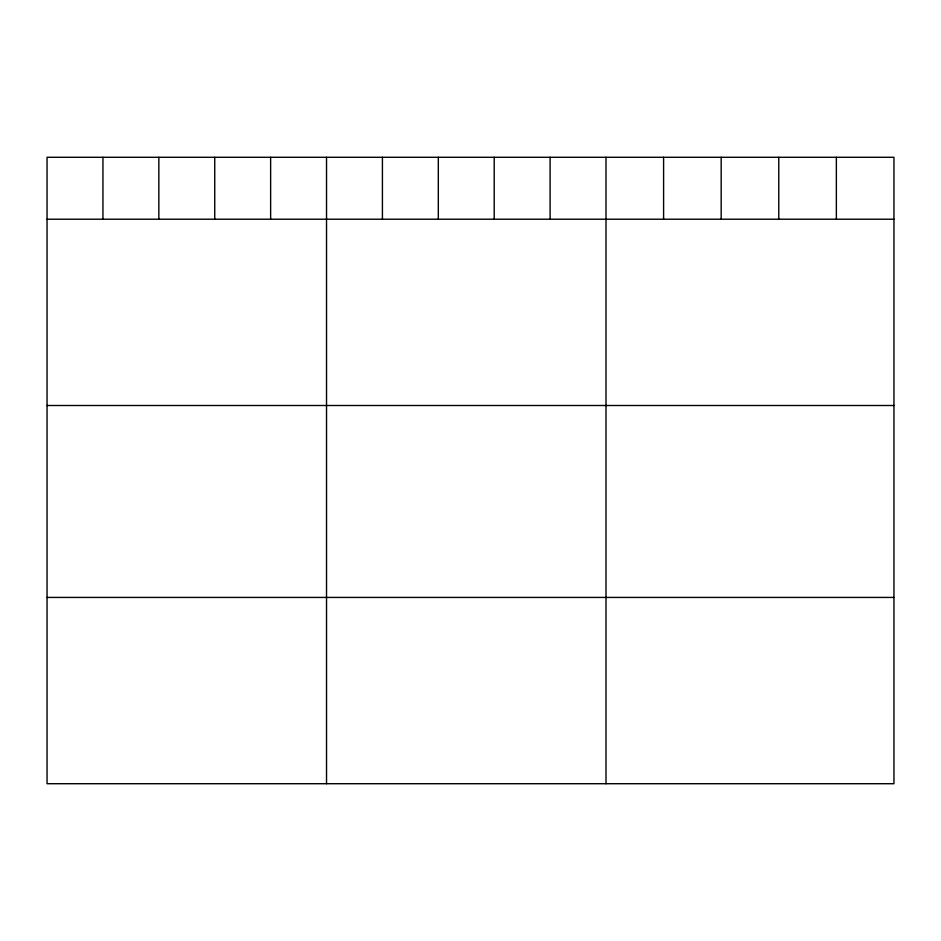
<?xml version="1.0" encoding="UTF-8"?>
<svg xmlns="http://www.w3.org/2000/svg" width="941" height="941" viewBox="0 0 941 941"><rect width="100%" height="100%" fill="white"/><g stroke="black" fill="none" stroke-linecap="round" stroke-linejoin="round"><path stroke-width="1.41" d="M893.95 219.218L893.95 783.712L47.05 783.712L47.05 157.288L893.95 157.288L893.95 219.218L47.05 219.218M47.05 405.5L893.95 405.5M47.05 597.429L893.95 597.429M836.361 157.288L836.361 219.218M778.772 157.288L778.772 219.218M721.182 157.288L721.182 219.218M663.593 157.288L663.593 219.218M606.004 157.288L606.004 783.712M550.109 157.288L550.109 219.218M494.213 157.288L494.213 219.218M438.318 157.288L438.318 219.218M382.422 157.288L382.422 219.218M326.527 157.288L326.527 783.712M270.632 157.288L270.632 219.218M214.736 157.288L214.736 219.218M158.841 157.288L158.841 219.218M102.945 157.288L102.945 219.218"/></g></svg>
